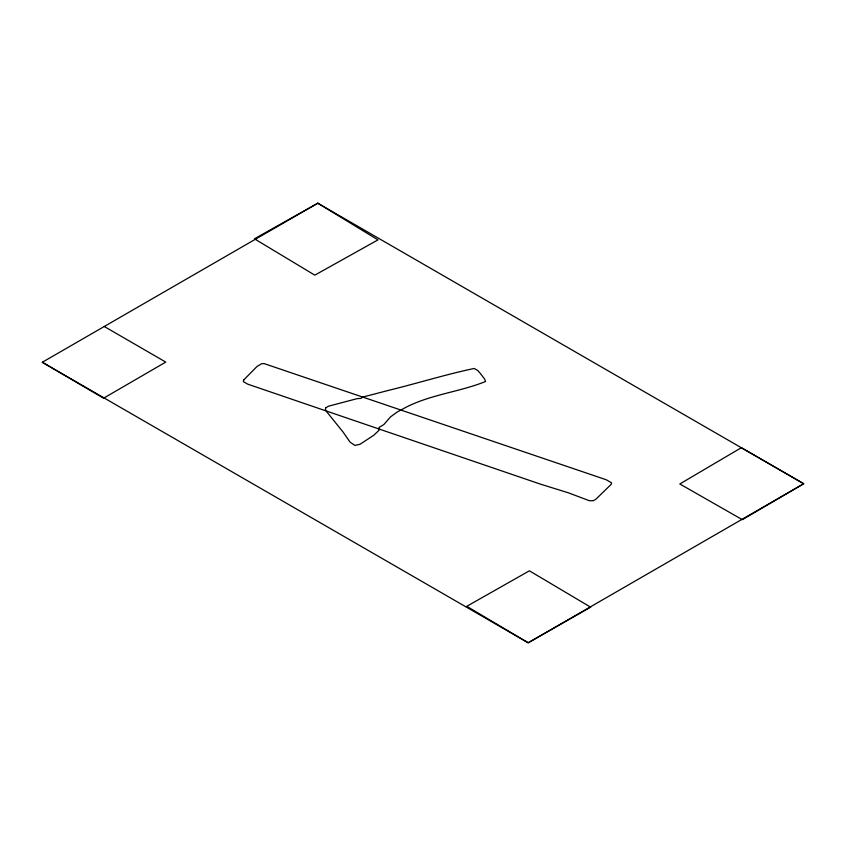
<?xml version="1.0" encoding="UTF-8"?>
<svg xmlns="http://www.w3.org/2000/svg" width="846" height="846" viewBox="0 0 846 846"><rect width="100%" height="100%" fill="white"/><g stroke="black" fill="none" stroke-linecap="round" stroke-linejoin="round"><path stroke-width="1.27" d="M42.3 362.268L317.81 203.209L803.7 483.732L742.344 519.677L679.814 483.965L741.371 447.682L803.7 483.732L528.19 642.791L42.3 362.268L103.572 398.212L165.753 362.088L104.291 326.493M325.731 407.857L325.361 409.485L326.577 411.568L343.19 432.2L350.096 442.172L354.918 445.408L360.089 444.235L373.932 435.13L379.071 430.223L379.029 427.431L383.798 424.618L390.492 416.919L397.239 411.991L406.387 407.063C431.502 394.363 459.769 391.888 485.551 381.514L484.726 379.177L480.253 373.35L477.81 370.548L474.183 368.465C445.313 374.556 417.311 383.354 388.6 390.355L363.093 396.996L360.713 398.403L357.128 398.646L328.502 406.207L325.731 407.857M243.701 379.981L243.32 381.62L247.719 384.158L540.668 484.208L568.396 492.806L589.302 500.716L593.332 500.716L595.753 499.33L611.119 484.43L611.531 482.802L606.296 479.777L264.185 363.621L261.795 363.632L257.047 366.445L243.701 379.981M590.624 607.174L528.19 642.791L466.781 606.307L529.406 570.807L590.624 607.174M317.81 203.209L254.445 238.815L314.807 275.151L377.972 239.883L317.81 203.209"/></g></svg>
